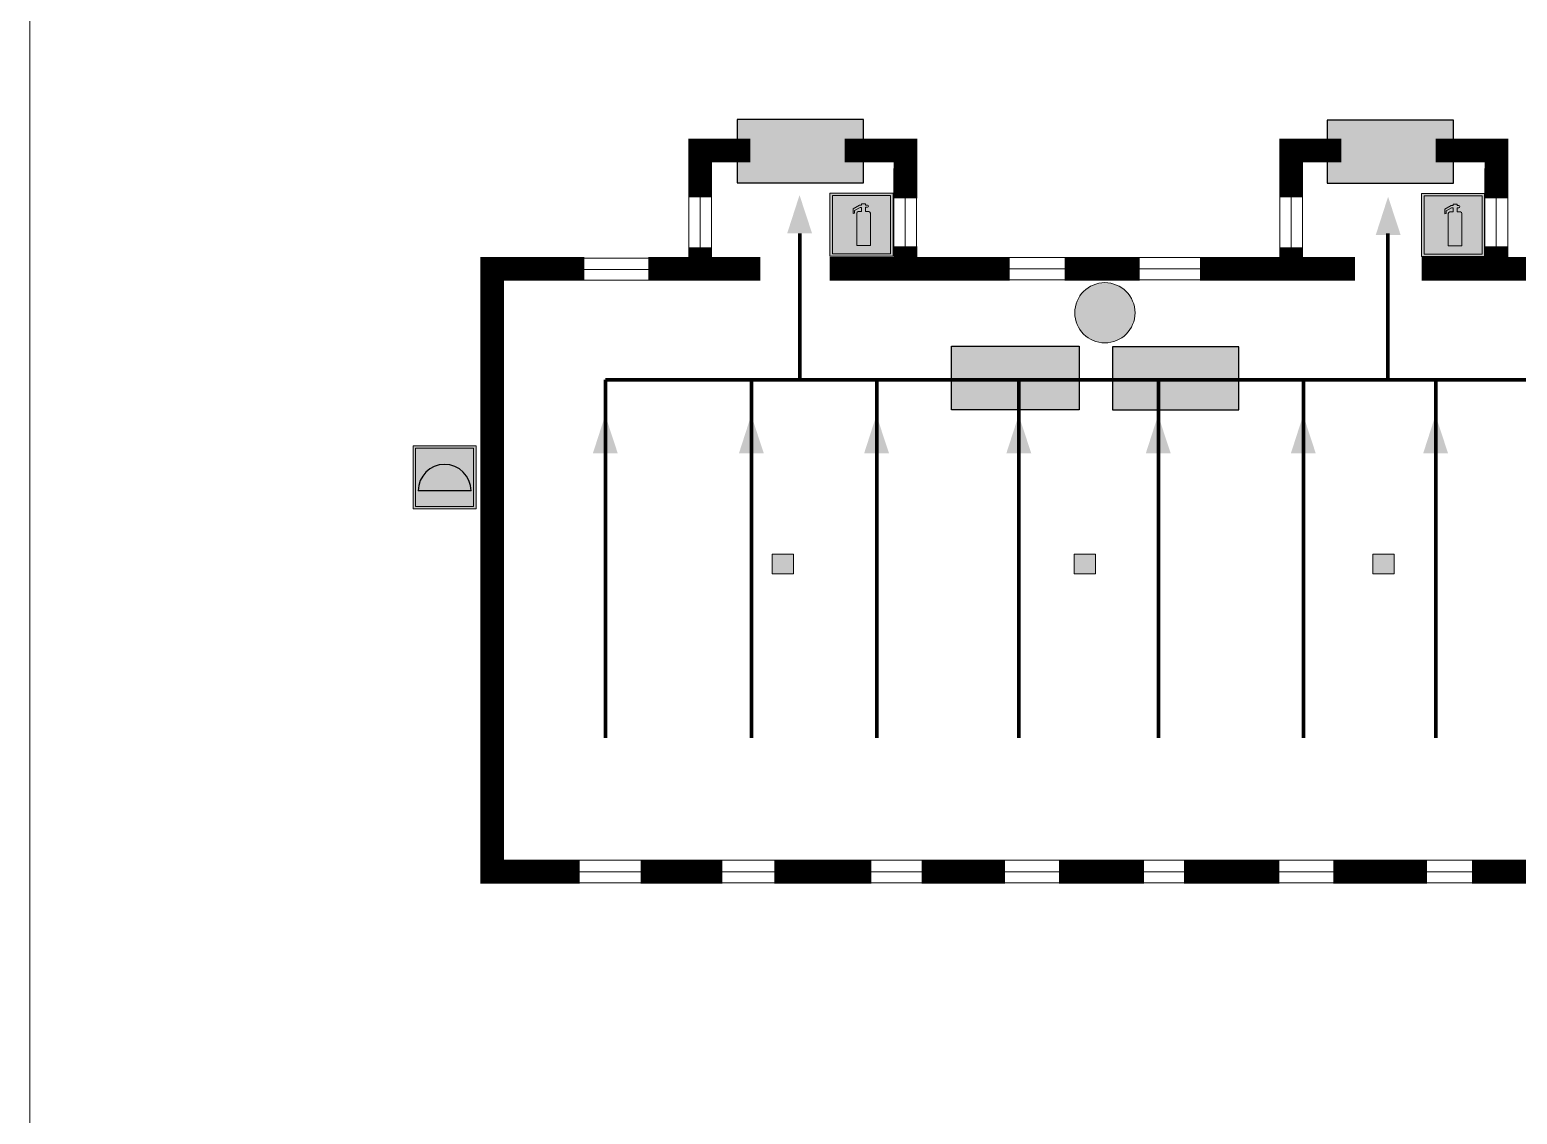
# Model space of a CAD drawing. Header units: millimetres. Extents: x 13114 to 67229, y 22859 to 38520.
# Drawn here: x 17118.1 to 17382.2, y 35268.4 to 35460.9 of the extents above; entities that cross this region are included whole.
import ezdxf

# ---------------------------------------------------------------- set-up
doc = ezdxf.new("R2010")
doc.units = ezdxf.units.MM
doc.layers.add('План_Штампы', color=7, linetype='Continuous')

# ---------------------------------------------------------------- blocks, each defined once
blk = doc.blocks.new('A$C7B4425F7')
at = {"true_color": 0xffffff}
blk.add_hatch(color=7, dxfattribs=at).paths.add_polyline_path([(0, 0), (-16, 0), (-16, -8), (0, -8)])
h = blk.add_hatch(color=126)
h.paths.add_polyline_path([(-0.2, -0.2), (-15.8, -0.2), (-15.8, -7.8), (-0.2, -7.8)])
h.paths.add_polyline_path([(-11.76, -2.03), (-11.76, -3.66), (-11.17, -3.66, -0.568275), (-11.17, -6.18), (-12.58, -6.18), (-12.58, -2.03)], flags=16)
h.paths.add_polyline_path([(-13.33, -4.12, -0.495768), (-13.59, -6.18), (-15.03, -6.18), (-15.03, -2.03), (-13.59, -2.03, -0.487973)], flags=16)
h.paths.add_polyline_path([(-10.25, -2.03), (-9.48, -2.03), (-9.48, -6.18), (-10.25, -6.18)], flags=16)
h.paths.add_polyline_path([(-13.84, -3.69), (-14.24, -3.69), (-14.24, -3.03), (-13.9, -3.03, -0.692621)], flags=0)
h.paths.add_polyline_path([(-9.15, -2.03), (-8.4, -2.03), (-8.04, -3.07), (-7.68, -2.03), (-6.93, -2.03), (-7.64, -4.1), (-6.93, -6.18), (-7.68, -6.18), (-8.04, -5.14), (-8.4, -6.18), (-9.15, -6.18), (-8.44, -4.1)], flags=16)
h.paths.add_polyline_path([(-11.76, -4.46), (-11.42, -4.46, -0.692621), (-11.36, -5.12), (-11.76, -5.12)], flags=0)
h.paths.add_polyline_path([(-13.9, -5.2), (-14.24, -5.2), (-14.24, -4.55), (-13.84, -4.55, -0.708038)], flags=0)
edge = h.paths.add_edge_path(flags=16)
edge.add_ellipse((-5.51, -4.08), major_axis=(0, 2.05), ratio=0.586184, start_angle=0, end_angle=360)
edge = h.paths.add_edge_path(flags=0)
edge.add_ellipse((-5.51, -4.08), major_axis=(0, 1.14), ratio=0.454828, start_angle=0, end_angle=360)
h.paths.add_polyline_path([(-4.13, -4.96, 0.377264), (-3.48, -4.52, 0.0555), (-3.16, -2.03), (-1.66, -2.03), (-1.66, -4.96), (-0.96, -4.96), (-0.96, -7.01), (-1.75, -7.01), (-1.75, -6.18), (-3.3, -6.18), (-3.3, -7.02), (-4.13, -7.02)], flags=16)
h.paths.add_polyline_path([(-2.73, -2.91), (-2.28, -2.91), (-2.28, -4.96), (-3.05, -4.96, 0.079136)], flags=0)
at = {"color": 126}
blk.add_lwpolyline([(-16, -8), (0, -8), (0, 0), (-16, 0)], close=True, dxfattribs=at)
blk = doc.blocks.new('A$C32E8229D')
at = {"true_color": 0xffffff}
blk.add_hatch(color=7, dxfattribs=at).paths.add_polyline_path([(0, 0), (0, -8), (16, -8), (16, 0)])
h = blk.add_hatch(color=126)
h.paths.add_polyline_path([(0.2, -0.2), (15.8, -0.2), (15.8, -7.8), (0.2, -7.8)])
h.paths.add_polyline_path([(13.49, -2.05), (12.08, -2.05), (11.37, -2.63, 0.162397), (11.29, -2.84), (11.29, -3.63), (10.35, -3.63), (10.35, -4.05), (11.68, -4.05), (11.68, -3.48), (12.26, -4.28), (11.29, -5.1), (11.29, -6.78), (11.85, -6.78), (11.85, -5.44), (12.8, -4.64), (12.8, -5.94), (14.46, -5.94), (14.46, -5.39), (13.45, -5.39), (13.45, -3.97), (12.46, -2.59), (13.15, -2.59), (13.69, -3.34), (14.18, -3)], flags=16)
h.paths.add_polyline_path([(10.74, -1.82, 1), (11.8, -1.82, 1)], flags=16)
h.paths.add_polyline_path([(9.39, -3.59), (5.99, -3.59), (6.56, -3.03), (5.91, -3.03), (5.1, -3.83), (5.91, -4.64), (6.56, -4.64), (5.99, -4.09), (9.39, -4.09)], flags=16)
h.paths.add_polyline_path([(4.29, -1.08), (1.72, -1.08), (1.72, -6.6), (4.29, -6.6)], flags=16)
at = {"color": 126}
blk.add_lwpolyline([(16, -8), (0, -8), (0, 0), (16, 0)], close=True, dxfattribs=at)
blk = doc.blocks.new('A$C7B8C2D5B')
at = {"lineweight": 0}
h = blk.add_hatch(color=5, dxfattribs=at)
h.dxf.hatch_style = 1
h.paths.add_polyline_path([(1.397, -3.024, 1), (-2.112, -3.024, 1)])
at = {"color": 5, "lineweight": 0}
blk.add_circle((-0.358, -3.024), 1.755, dxfattribs=at)
blk = doc.blocks.new('A$C3AD82952')
at = {"true_color": 0xf5f5ff}
h = blk.add_hatch(color=7, dxfattribs=at)
h.dxf.hatch_style = 1
h.paths.add_polyline_path([(8.21, 8.73, 0.414214), (7.89, 9.05), (7.22, 9.05), (7.22, 9.92), (7.59, 9.92, 1), (7.57, 10.36), (7.22, 10.36), (7.22, 10.6), (6.43, 10.6), (6.43, 10.36), (6.01, 10.36), (4.74, 9.59), (4.74, 8.69), (4.98, 8.73), (4.98, 9.26), (6.12, 9.91), (6.43, 9.91), (6.43, 9.05), (5.76, 9.05, 0.414214), (5.44, 8.73), (5.44, 2.2), (8.21, 2.2)], flags=0)
h.paths.add_polyline_path([(12.8, 12.8), (0, 12.8), (0, 0), (12.8, 0)])
h.paths.add_polyline_path([(0.51, 12.29), (12.29, 12.29), (12.29, 0.51), (0.51, 0.51)], flags=16)
h.paths.add_polyline_path([(4.74, 9.59), (6.01, 10.36), (6.43, 10.36), (6.43, 10.6), (7.22, 10.6), (7.22, 10.36), (7.59, 10.36, -0.94586), (7.59, 9.92), (7.22, 9.92), (7.22, 9.05), (7.89, 9.05, -0.414214), (8.21, 8.73), (8.21, 2.2), (5.44, 2.2), (5.44, 8.73, -0.414214), (5.76, 9.05), (6.43, 9.05), (6.43, 9.91), (6.12, 9.91), (4.98, 9.26), (4.98, 8.73), (4.74, 8.69)], flags=0)
h = blk.add_hatch(color=242)
h.dxf.hatch_style = 1
h.paths.add_polyline_path([(12.29, 12.29), (0.51, 12.29), (0.51, 0.51), (12.29, 0.51)])
h.paths.add_polyline_path([(4.74, 8.69), (4.74, 9.59), (6.01, 10.36), (6.43, 10.36), (6.43, 10.6), (7.22, 10.6), (7.22, 10.36), (7.59, 10.36, -0.94586), (7.59, 9.92), (7.22, 9.92), (7.22, 9.05), (7.89, 9.05, -0.414214), (8.21, 8.73), (8.21, 2.2), (5.44, 2.2), (5.44, 8.73, -0.414214), (5.76, 9.05), (6.43, 9.05), (6.43, 9.91), (6.12, 9.91), (4.98, 9.26), (4.98, 8.73)], flags=16)
h = blk.add_hatch(color=7, dxfattribs=at)
h.dxf.hatch_style = 1
h.paths.add_polyline_path([(8.21, 8.73, 0.414214), (7.89, 9.05), (7.22, 9.05), (7.22, 9.92), (7.59, 9.92, 1), (7.57, 10.36), (7.22, 10.36), (7.22, 10.6), (6.43, 10.6), (6.43, 10.36), (6.01, 10.36), (4.74, 9.59), (4.74, 8.69), (4.98, 8.73), (4.98, 9.26), (6.12, 9.91), (6.43, 9.91), (6.43, 9.05), (5.76, 9.05, 0.414214), (5.44, 8.73), (5.44, 2.2), (8.21, 2.2)])
at = {"color": 242, "lineweight": 5}
for p, q in [((0, 0), (0, 12.8)), ((0, 12.8), (12.8, 12.8)), ((12.8, 0), (12.8, 12.8)), ((6.01, 10.36), (4.74, 9.59)), ((4.74, 9.59), (4.74, 8.69)), ((4.98, 9.26), (6.12, 9.91)), ((4.98, 8.73), (4.98, 9.26)), ((6.01, 10.36), (6.43, 10.36)), ((6.12, 9.91), (6.43, 9.91)), ((7.22, 10.6), (6.43, 10.6)), ((6.43, 10.6), (6.43, 10.36)), ((6.43, 9.91), (6.43, 9.05)), ((7.22, 10.36), (7.22, 10.6)), ((7.59, 10.36), (7.22, 10.36)), ((7.22, 9.05), (7.22, 9.92)), ((7.59, 9.92), (7.22, 9.92)), ((4.74, 8.69), (4.98, 8.73)), ((5.44, 2.2), (5.44, 8.73)), ((5.76, 9.05), (6.43, 9.05)), ((7.89, 9.05), (7.22, 9.05)), ((8.21, 2.2), (8.21, 8.73)), ((0, 0), (12.8, 0)), ((5.44, 2.2), (8.21, 2.2))]:
    blk.add_line(p, q, dxfattribs=at)
blk.add_lwpolyline([(0.51, 12.29), (12.29, 12.29), (12.29, 0.51), (0.51, 0.51)], close=True, dxfattribs=at)
for centre, radius, start, end in [((7.58, 10.14), 0.223, 273.1875, 86.8125), ((5.76, 8.73), 0.32, 90, 180), ((7.89, 8.73), 0.32, 0, 90)]:
    blk.add_arc(centre, radius, start, end, dxfattribs=at)
blk = doc.blocks.new('A$C1E1F2D43')
at = {"true_color": 0xffffff}
blk.add_hatch(color=7, dxfattribs=at).paths.add_polyline_path([(8, 0), (0, 0), (0, -8), (8, -8)])
h = blk.add_hatch(color=242)
h.paths.add_polyline_path([(0.32, -0.32), (0.32, -7.68), (7.68, -7.68), (7.68, -0.32)])
h.paths.add_polyline_path([(7.35, -5.71), (0.65, -5.71, -1)], flags=16)
at = {"color": 242, "lineweight": 5}
for p, q in [((0, 0), (8, 0)), ((0, -8), (0, 0)), ((0, 0), (8, 0)), ((8, -8), (8, 0)), ((0, -8), (8, -8))]:
    blk.add_line(p, q, dxfattribs=at)
at = {"color": 242}
blk.add_line((7.35, -5.71), (0.65, -5.71), dxfattribs=at)
at = {"color": 242, "lineweight": 5}
blk.add_lwpolyline([(0.32, -0.32), (7.68, -0.32), (7.68, -7.68), (0.32, -7.68)], close=True, dxfattribs=at)
at = {"color": 242}
blk.add_arc((4, -5.71), 3.35, 0, 180, dxfattribs=at)

msp = doc.modelspace()

# ---------------------------------------------------------------- hatches: boundary and pattern name
at = {"lineweight": 0}
h = msp.add_hatch(color=256, dxfattribs=at)
h.dxf.hatch_style = 1
h.paths.add_polyline_path([(17253.64, 35364.36), (17253.64, 35367.86), (17249.89, 35367.86), (17249.89, 35364.36)])
h = msp.add_hatch(color=256, dxfattribs=at)
h.dxf.hatch_style = 1
h.paths.add_polyline_path([(17307.26, 35364.36), (17307.26, 35367.86), (17303.51, 35367.86), (17303.51, 35364.36)])
h = msp.add_hatch(color=256, dxfattribs=at)
h.dxf.hatch_style = 1
h.paths.add_polyline_path([(17360.29, 35364.36), (17360.29, 35367.86), (17356.54, 35367.86), (17356.54, 35364.36)])

# ---------------------------------------------------------------- linework, layer by layer
at = {"color": 5, "lineweight": 0}
msp.add_lwpolyline([(17118.06, 35159.27), (17718.06, 35159.27), (17718.06, 35554.27), (17118.06, 35554.27)], close=True, dxfattribs=at)
at = {"lineweight": 100, "const_width": 4.2}
for points in [[(17237.07, 35431.19), (17237.07, 35439.52), (17245.99, 35439.52)], [(17262.75, 35439.52), (17273.52, 35439.52), (17273.52, 35430.99)], [(17342.02, 35431.19), (17342.02, 35439.52), (17350.94, 35439.52)], [(17367.7, 35439.52), (17378.47, 35439.52), (17378.47, 35430.99)], [(17273.52, 35422.52), (17273.52, 35418.49)], [(17378.47, 35422.52), (17378.47, 35418.49)], [(17237.07, 35418.49), (17237.07, 35422.32)], [(17342.02, 35418.49), (17342.02, 35422.32)], [(17216.5, 35418.49), (17198.08, 35418.49)], [(17247.78, 35418.49), (17227.87, 35418.49)], [(17292.03, 35418.49), (17260.1, 35418.49)], [(17315.1, 35418.49), (17301.82, 35418.49)], [(17353.33, 35418.49), (17325.84, 35418.49)], [(17387.92, 35418.49), (17365.19, 35418.49)], [(17198.05, 35311.48), (17215.72, 35311.48)], [(17226.51, 35311.48), (17241, 35311.48)], [(17250.24, 35311.48), (17267.5, 35311.48)], [(17276.44, 35311.48), (17291.24, 35311.48)], [(17300.79, 35311.48), (17315.89, 35311.48)], [(17322.98, 35311.48), (17339.93, 35311.48)], [(17349.49, 35311.48), (17366.13, 35311.48)], [(17374.14, 35311.48), (17388.94, 35311.48)]]:
    msp.add_lwpolyline(points, dxfattribs=at)
at = {"lineweight": 0}
for points in [[(17235.06, 35422.12), (17235.06, 35436.13)], [(17237.07, 35422.32), (17237.07, 35436.34)], [(17239.11, 35422.04), (17239.11, 35436.06)], [(17271.47, 35422.28), (17271.47, 35436.29)], [(17273.48, 35422.48), (17273.48, 35436.49)], [(17275.52, 35422.2), (17275.52, 35436.21)], [(17340.01, 35422.12), (17340.01, 35436.13)], [(17342.02, 35422.32), (17342.02, 35436.34)], [(17344.06, 35422.04), (17344.06, 35436.06)], [(17376.42, 35422.28), (17376.42, 35436.29)], [(17378.43, 35422.48), (17378.43, 35436.49)], [(17380.47, 35422.2), (17380.47, 35436.21)], [(17214.36, 35420.4), (17228.98, 35420.4)], [(17289.6, 35420.49), (17304.22, 35420.49)], [(17313.74, 35420.51), (17328.36, 35420.51)], [(17214.55, 35418.41), (17229.16, 35418.41)], [(17289.79, 35418.51), (17304.4, 35418.51)], [(17313.93, 35418.53), (17328.54, 35418.53)], [(17214.12, 35416.47), (17228.74, 35416.47)], [(17289.36, 35416.56), (17303.98, 35416.56)], [(17313.5, 35416.58), (17328.12, 35416.58)], [(17199.55, 35313.55), (17408.46, 35313.55)], [(17200.53, 35311.48), (17408.44, 35311.48)], [(17200.07, 35309.52), (17407.54, 35309.52)]]:
    msp.add_lwpolyline(points, dxfattribs=at)
at = {"color": 126, "lineweight": 100, "true_color": 0x008754}
for points in [[(17254.81, 35424.79), (17254.81, 35398.78), (17220.27, 35398.78)], [(17359.19, 35398.78), (17359.19, 35424.79)], [(17220.27, 35335.22), (17220.27, 35398.78)], [(17246.2, 35335.22), (17246.2, 35398.78)], [(17251.47, 35398.78), (17391.18, 35398.78)], [(17268.43, 35335.22), (17268.43, 35398.78)], [(17293.69, 35335.22), (17293.69, 35398.78)], [(17318.44, 35335.22), (17318.44, 35398.78)], [(17344.2, 35335.22), (17344.2, 35398.78)], [(17367.69, 35335.22), (17367.69, 35398.78)]]:
    msp.add_lwpolyline(points, dxfattribs=at)
at = {"lineweight": 0, "const_width": 4.2}
msp.add_lwpolyline([(17200.18, 35311.48), (17200.18, 35418.49)], dxfattribs=at)
at = {"lineweight": 0}
for points in [[(17249.89, 35364.36), (17253.64, 35364.36), (17253.64, 35367.86), (17249.89, 35367.86)], [(17303.51, 35364.36), (17307.26, 35364.36), (17307.26, 35367.86), (17303.51, 35367.86)], [(17356.54, 35364.36), (17360.29, 35364.36), (17360.29, 35367.86), (17356.54, 35367.86)]]:
    msp.add_lwpolyline(points, close=True, dxfattribs=at)
at = {"layer": 'План_Штампы', "color": 126, "true_color": 0x008754}
for points in [[(17256.96, 35424.79), (17252.54, 35424.8), (17254.73, 35431.59)], [(17361.46, 35424.51), (17357.04, 35424.52), (17359.23, 35431.3)], [(17222.46, 35385.74), (17218.04, 35385.75), (17220.23, 35392.53)], [(17248.39, 35385.74), (17243.97, 35385.75), (17246.16, 35392.53)], [(17270.62, 35385.74), (17266.2, 35385.75), (17268.39, 35392.53)], [(17295.88, 35385.74), (17291.45, 35385.75), (17293.65, 35392.53)], [(17320.63, 35385.74), (17316.21, 35385.75), (17318.4, 35392.53)], [(17346.39, 35385.74), (17341.97, 35385.75), (17344.16, 35392.53)], [(17369.88, 35385.74), (17365.46, 35385.75), (17367.65, 35392.53)]]:
    msp.add_solid(points, dxfattribs=at)

# ---------------------------------------------------------------- block references
for name, p, xscale, yscale, zscale in [('A$C3AD82952', (17260.13, 35420.75), 0.875, 0.875, 0.875), ('A$C3AD82952', (17365.16, 35420.68), 0.875, 0.875, 0.875), ('A$C7B8C2D5B', (17310.04, 35419.92), 3.048387094587087, 3.048387094587087, 3.048387094587087)]:
    msp.add_blockref(name, p, dxfattribs=dict(xscale=xscale, yscale=yscale, zscale=zscale))
at = {"color": 1, "xscale": 1.4, "yscale": 1.4, "zscale": 1.4}
msp.add_blockref('A$C1E1F2D43', (17186.11, 35387.09), dxfattribs=at)
at = {"layer": 'План_Штампы', "xscale": 1.4, "yscale": 1.4, "zscale": 1.4}
for p in [(17266.08, 35444.99), (17370.83, 35444.92)]:
    msp.add_blockref('A$C7B4425F7', p, dxfattribs=at)
at = {"layer": 'План_Штампы', "color": 126, "true_color": 0x008754, "xscale": 1.4175152427744, "yscale": 1.4175152427744, "zscale": 1.4175152427744, "rotation": 359.9978653237145}
msp.add_blockref('A$C32E8229D', (17281.7, 35404.8), dxfattribs=at)
at = {"layer": 'План_Штампы', "color": 126, "true_color": 0x008754, "xscale": -1.4, "yscale": 1.4, "zscale": 1.4}
msp.add_blockref('A$C32E8229D', (17332.71, 35404.66), dxfattribs=at)

doc.saveas('drawing.dxf')
